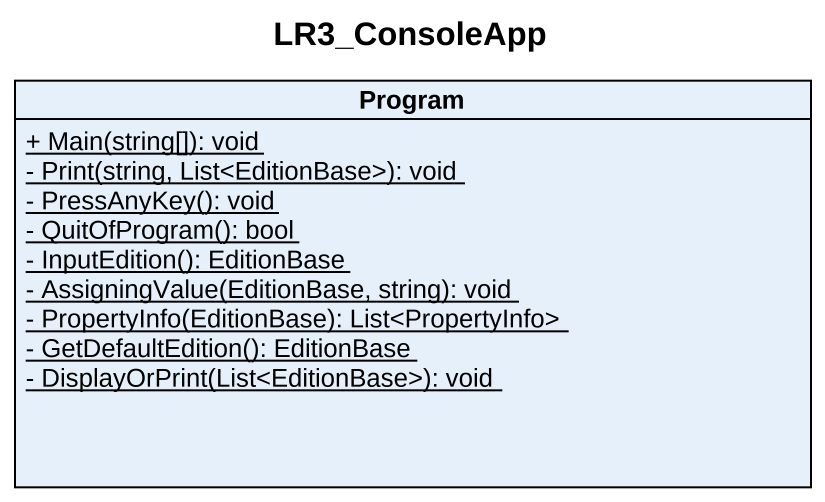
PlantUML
@startuml
title LR3_ConsoleApp
hide circle
hide empty members
skinparam classAttributeIconSize 0
class Program {
  {static} + Main(string[]): void
  {static} - Print(string, List<EditionBase>): void
  {static} - PressAnyKey(): void
  {static} - QuitOfProgram(): bool
  {static} - InputEdition(): EditionBase
  {static} - AssigningValue(EditionBase, string): void
  {static} - PropertyInfo(EditionBase): List<PropertyInfo>
  {static} - GetDefaultEdition(): EditionBase
  {static} - DisplayOrPrint(List<EditionBase>): void
}
@enduml
